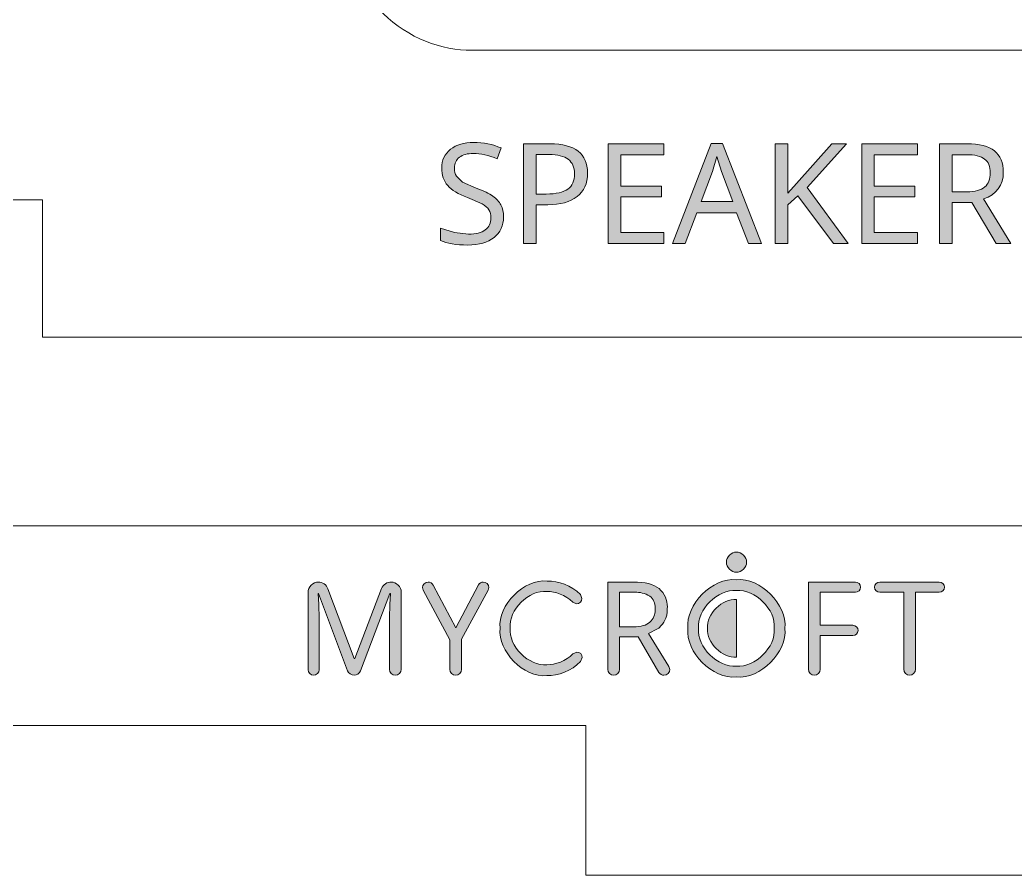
# Model space of a CAD drawing. Header units: inches. Extents: x 1.1 to 17.1, y 0.6 to 10.8.
# Drawn here: x 2.677 to 4.248, y 0.554 to 1.903 of the extents above; entities that cross this region are included whole.
import ezdxf

# ---------------------------------------------------------------- set-up
doc = ezdxf.new("R2010")
doc.units = ezdxf.units.IN
doc.header["$MEASUREMENT"] = 0
doc.layers.add('Layer 1', color=7, linetype='Continuous')
doc.layers.add('Layer 2', color=7, linetype='Continuous')

msp = doc.modelspace()

# ---------------------------------------------------------------- hatches: boundary and pattern name
at = {"layer": 'Layer 2', "true_color": 0xffffff}
h = msp.add_hatch(color=7, dxfattribs=at)
h.dxf.hatch_style = 2
edge = h.paths.add_edge_path()
edge.add_spline(control_points=[(3.4408, 1.5919), (3.4408, 1.5782), (3.4358, 1.5674), (3.4259, 1.5595), (3.416, 1.5516), (3.4022, 1.5476), (3.3846, 1.5476), (3.3659, 1.5476), (3.3515, 1.5501), (3.3413, 1.555), (3.3413, 1.555), (3.3413, 1.574), (3.3413, 1.574), (3.3413, 1.574), (3.3632, 1.5672), (3.3632, 1.5672), (3.3632, 1.5672), (3.3854, 1.5647), (3.3854, 1.5647), (3.3972, 1.5647), (3.4061, 1.567), (3.412, 1.5715), (3.418, 1.576), (3.421, 1.5823), (3.421, 1.5902), (3.421, 1.5954), (3.4199, 1.5997), (3.4178, 1.6031), (3.4156, 1.6065), (3.412, 1.6096), (3.4069, 1.6126), (3.4069, 1.6126), (3.3839, 1.6226), (3.3839, 1.6226), (3.3694, 1.6279), (3.3589, 1.6342), (3.3527, 1.6414), (3.3464, 1.6486), (3.3433, 1.6579), (3.3433, 1.6693), (3.3433, 1.6816), (3.3479, 1.6914), (3.3572, 1.6986), (3.3664, 1.7059), (3.3785, 1.7095), (3.3936, 1.7095), (3.4094, 1.7095), (3.4238, 1.7066), (3.437, 1.7007), (3.437, 1.7007), (3.4309, 1.6837), (3.4309, 1.6837), (3.4174, 1.6893), (3.4048, 1.6921), (3.3932, 1.6921), (3.3839, 1.6921), (3.3766, 1.69), (3.3713, 1.686), (3.366, 1.682), (3.3634, 1.6764), (3.3634, 1.6691), (3.3634, 1.6639), (3.3644, 1.6597), (3.3664, 1.6562), (3.3664, 1.6562), (3.3763, 1.6469), (3.3763, 1.6469), (3.3763, 1.6469), (3.3978, 1.6373), (3.3978, 1.6373), (3.4095, 1.633), (3.4183, 1.6288), (3.424, 1.6248), (3.4297, 1.6207), (3.434, 1.6161), (3.4367, 1.6108), (3.4394, 1.6055), (3.4408, 1.5992), (3.4408, 1.5919)], knot_values=[0, 0, 0, 0, 1, 1, 1, 2, 2, 2, 3, 3, 3, 4, 4, 4, 5, 5, 5, 6, 6, 6, 7, 7, 7, 8, 8, 8, 9, 9, 9, 10, 10, 10, 11, 11, 11, 12, 12, 12, 13, 13, 13, 14, 14, 14, 15, 15, 15, 16, 16, 16, 17, 17, 17, 18, 18, 18, 19, 19, 19, 20, 20, 20, 21, 21, 21, 22, 22, 22, 23, 23, 23, 24, 24, 24, 25, 25, 25, 26, 26, 26, 26], degree=3, periodic=1)
h = msp.add_hatch(color=7, dxfattribs=at)
h.dxf.hatch_style = 2
edge = h.paths.add_edge_path()
edge.add_spline(control_points=[(3.5734, 1.6609), (3.5734, 1.6448), (3.5679, 1.6325), (3.5569, 1.6239), (3.5459, 1.6153), (3.5305, 1.6111), (3.5105, 1.6111), (3.5105, 1.6111), (3.4924, 1.6111), (3.4924, 1.6111), (3.4924, 1.6111), (3.4924, 1.5498), (3.4924, 1.5498), (3.4924, 1.5498), (3.4726, 1.5498), (3.4726, 1.5498), (3.4726, 1.5498), (3.4726, 1.7072), (3.4726, 1.7072), (3.4726, 1.7072), (3.5143, 1.7072), (3.5143, 1.7072), (3.5537, 1.7072), (3.5734, 1.6918), (3.5734, 1.6609)], knot_values=[0, 0, 0, 0, 1, 1, 1, 2, 2, 2, 3, 3, 3, 4, 4, 4, 5, 5, 5, 6, 6, 6, 7, 7, 7, 8, 8, 8, 8], degree=3, periodic=1)
edge = h.paths.add_edge_path()
edge.add_spline(control_points=[(3.5082, 1.6281), (3.5239, 1.6281), (3.5352, 1.6306), (3.5423, 1.6357), (3.5493, 1.6407), (3.5528, 1.6489), (3.5528, 1.6601), (3.5528, 1.6702), (3.5496, 1.6778), (3.543, 1.6828), (3.5365, 1.6878), (3.5263, 1.6903), (3.5124, 1.6903), (3.5124, 1.6903), (3.4924, 1.6903), (3.4924, 1.6903), (3.4924, 1.6903), (3.4924, 1.6281), (3.4924, 1.6281), (3.4924, 1.6281), (3.5082, 1.6281), (3.5082, 1.6281)], knot_values=[0, 0, 0, 0, 1, 1, 1, 2, 2, 2, 3, 3, 3, 4, 4, 4, 5, 5, 5, 6, 6, 6, 7, 7, 7, 7], degree=3, periodic=1)
h = msp.add_hatch(color=7, dxfattribs=at)
h.dxf.hatch_style = 2
h.paths.add_polyline_path([(3.694, 1.5498), (3.606, 1.5498), (3.606, 1.7072), (3.694, 1.7072), (3.694, 1.6898), (3.6259, 1.6898), (3.6259, 1.6407), (3.6901, 1.6407), (3.6901, 1.6234), (3.6259, 1.6234), (3.6259, 1.5672), (3.694, 1.5672)])
h = msp.add_hatch(color=7, dxfattribs=at)
h.dxf.hatch_style = 2
h.paths.add_polyline_path([(3.8275, 1.5498), (3.8085, 1.5986), (3.7461, 1.5986), (3.7273, 1.5498), (3.7073, 1.5498), (3.7688, 1.7079), (3.7867, 1.7079), (3.8481, 1.5498)])
h.paths.add_polyline_path([(3.7774, 1.6874), (3.7706, 1.6638), (3.7527, 1.6161), (3.8026, 1.6161), (3.785, 1.6638)])
h = msp.add_hatch(color=7, dxfattribs=at)
h.dxf.hatch_style = 2
h.paths.add_polyline_path([(3.9849, 1.5498), (3.9615, 1.5498), (3.9056, 1.625), (3.8895, 1.6108), (3.8895, 1.5498), (3.8697, 1.5498), (3.8697, 1.7072), (3.8895, 1.7072), (3.8895, 1.6296), (3.9031, 1.6446), (3.9592, 1.7072), (3.9824, 1.7072), (3.92, 1.6386)])
h = msp.add_hatch(color=7, dxfattribs=at)
h.dxf.hatch_style = 2
h.paths.add_polyline_path([(4.0943, 1.5498), (4.0063, 1.5498), (4.0063, 1.7072), (4.0943, 1.7072), (4.0943, 1.6898), (4.0261, 1.6898), (4.0261, 1.6407), (4.0903, 1.6407), (4.0903, 1.6234), (4.0261, 1.6234), (4.0261, 1.5672), (4.0943, 1.5672)])
h = msp.add_hatch(color=7, dxfattribs=at)
h.dxf.hatch_style = 2
edge = h.paths.add_edge_path()
edge.add_spline(control_points=[(4.1724, 1.7072), (4.1919, 1.7072), (4.2064, 1.7035), (4.2158, 1.6961), (4.2251, 1.6887), (4.2298, 1.6775), (4.2298, 1.6625), (4.2298, 1.6416), (4.2193, 1.6276), (4.1983, 1.6203), (4.1983, 1.6203), (4.2415, 1.5498), (4.2415, 1.5498), (4.2415, 1.5498), (4.2183, 1.5498), (4.2183, 1.5498), (4.2183, 1.5498), (4.1802, 1.6148), (4.1802, 1.6148), (4.1802, 1.6148), (4.1488, 1.6148), (4.1488, 1.6148), (4.1488, 1.6148), (4.1488, 1.5498), (4.1488, 1.5498), (4.1488, 1.5498), (4.129, 1.5498), (4.129, 1.5498), (4.129, 1.5498), (4.129, 1.7072), (4.129, 1.7072), (4.129, 1.7072), (4.1724, 1.7072), (4.1724, 1.7072)], knot_values=[0, 0, 0, 0, 1, 1, 1, 2, 2, 2, 3, 3, 3, 4, 4, 4, 5, 5, 5, 6, 6, 6, 7, 7, 7, 8, 8, 8, 9, 9, 9, 10, 10, 10, 11, 11, 11, 11], degree=3, periodic=1)
edge = h.paths.add_edge_path()
edge.add_spline(control_points=[(4.1724, 1.6316), (4.1852, 1.6316), (4.1945, 1.6341), (4.2004, 1.6392), (4.2063, 1.6442), (4.2092, 1.6517), (4.2092, 1.6616), (4.2092, 1.6715), (4.2063, 1.6787), (4.2003, 1.6833), (4.1943, 1.6878), (4.1847, 1.6901), (4.1713, 1.6901), (4.1713, 1.6901), (4.1488, 1.6901), (4.1488, 1.6901), (4.1488, 1.6901), (4.1488, 1.6316), (4.1488, 1.6316), (4.1488, 1.6316), (4.1724, 1.6316), (4.1724, 1.6316)], knot_values=[0, 0, 0, 0, 1, 1, 1, 2, 2, 2, 3, 3, 3, 4, 4, 4, 5, 5, 5, 6, 6, 6, 7, 7, 7, 7], degree=3, periodic=1)
h = msp.add_hatch(color=7, dxfattribs=at)
h.dxf.hatch_style = 2
edge = h.paths.add_edge_path()
edge.add_spline(control_points=[(3.8243, 1.0472), (3.8251, 1.0395), (3.8163, 1.0307), (3.8085, 1.0315), (3.8008, 1.0307), (3.792, 1.0395), (3.7928, 1.0472), (3.792, 1.055), (3.8008, 1.0637), (3.8085, 1.0629), (3.8163, 1.0637), (3.8251, 1.055), (3.8243, 1.0472)], knot_values=[0, 0, 0, 0, 1, 1, 1, 2, 2, 2, 3, 3, 3, 4, 4, 4, 4], degree=3, periodic=1)
h = msp.add_hatch(color=7, dxfattribs=at)
h.dxf.hatch_style = 2
edge = h.paths.add_edge_path()
edge.add_spline(control_points=[(3.5092, 0.8682), (3.4726, 0.8649), (3.4316, 0.9064), (3.4353, 0.9429), (3.4315, 0.9796), (3.4732, 1.0212), (3.5099, 1.0175), (3.5272, 1.0177), (3.5476, 1.0107), (3.5621, 0.9962), (3.5621, 0.9962), (3.5646, 0.9901), (3.5646, 0.9901), (3.565, 0.9859), (3.5603, 0.9812), (3.5561, 0.9816), (3.5561, 0.9816), (3.55, 0.9841), (3.55, 0.9841), (3.5387, 0.9956), (3.5227, 1.0012), (3.5092, 1.001), (3.4808, 1.0039), (3.4485, 0.9717), (3.4514, 0.9432), (3.4485, 0.9148), (3.4808, 0.8826), (3.5092, 0.8854), (3.5228, 0.8852), (3.539, 0.891), (3.5503, 0.9027), (3.5503, 0.9027), (3.5567, 0.9055), (3.5567, 0.9055), (3.5609, 0.9059), (3.5657, 0.9012), (3.5652, 0.897), (3.5652, 0.897), (3.5625, 0.8907), (3.5625, 0.8907), (3.548, 0.8755), (3.5269, 0.868), (3.5092, 0.8682), (3.5092, 0.8682), (3.5092, 0.8682), (3.5092, 0.8682)], knot_values=[0, 0, 0, 0, 1, 1, 1, 2, 2, 2, 3, 3, 3, 4, 4, 4, 5, 5, 5, 6, 6, 6, 7, 7, 7, 8, 8, 8, 9, 9, 9, 10, 10, 10, 11, 11, 11, 12, 12, 12, 13, 13, 13, 14, 14, 14, 15, 15, 15, 15], degree=3, periodic=1)
h = msp.add_hatch(color=7, dxfattribs=at)
h.dxf.hatch_style = 2
edge = h.paths.add_edge_path()
edge.add_spline(control_points=[(3.8085, 1.0195), (3.8462, 1.0232), (3.8889, 0.9805), (3.8851, 0.9428), (3.889, 0.9051), (3.8462, 0.8623), (3.8084, 0.8661), (3.7707, 0.8623), (3.7279, 0.9051), (3.7317, 0.9428), (3.7279, 0.9805), (3.7707, 1.0233), (3.8084, 1.0195), (3.8084, 1.0195), (3.8085, 1.0195), (3.8085, 1.0195)], knot_values=[0, 0, 0, 0, 1, 1, 1, 2, 2, 2, 3, 3, 3, 4, 4, 4, 5, 5, 5, 5], degree=3, periodic=1)
edge = h.paths.add_edge_path()
edge.add_spline(control_points=[(3.8085, 1.0024), (3.7791, 1.0054), (3.7459, 0.9722), (3.7488, 0.9428), (3.7459, 0.9135), (3.7791, 0.8802), (3.8085, 0.8832), (3.8378, 0.8802), (3.8711, 0.9135), (3.8681, 0.9428), (3.8711, 0.9722), (3.8378, 1.0054), (3.8085, 1.0024)], knot_values=[0, 0, 0, 0, 1, 1, 1, 2, 2, 2, 3, 3, 3, 4, 4, 4, 4], degree=3, periodic=1)
h = msp.add_hatch(color=7, dxfattribs=at)
h.dxf.hatch_style = 2
edge = h.paths.add_edge_path()
edge.add_spline(control_points=[(3.2049, 0.869), (3.201, 0.8688), (3.1961, 0.8717), (3.1946, 0.876), (3.1946, 0.876), (3.1489, 0.9978), (3.1489, 0.9978), (3.1489, 0.9978), (3.1481, 0.9978), (3.1481, 0.9978), (3.1481, 0.9978), (3.1491, 0.9806), (3.1491, 0.9806), (3.1491, 0.9806), (3.1496, 0.9581), (3.1496, 0.9581), (3.1496, 0.9581), (3.1496, 0.8776), (3.1496, 0.8776), (3.1496, 0.8776), (3.1496, 0.8776), (3.1496, 0.8776), (3.15, 0.8734), (3.1452, 0.8686), (3.141, 0.869), (3.141, 0.869), (3.141, 0.869), (3.141, 0.869), (3.1368, 0.8685), (3.1321, 0.8733), (3.1325, 0.8775), (3.1325, 0.8775), (3.1325, 0.8776), (3.1325, 0.8776), (3.1325, 0.8776), (3.1325, 0.9998), (3.1325, 0.9998), (3.1317, 1.0077), (3.1406, 1.0166), (3.1485, 1.0158), (3.1485, 1.0158), (3.1485, 1.0158), (3.1485, 1.0158), (3.1544, 1.0161), (3.1617, 1.0115), (3.1636, 1.0051), (3.1636, 1.0051), (3.2051, 0.8955), (3.2051, 0.8955), (3.2051, 0.8955), (3.2062, 0.8955), (3.2062, 0.8955), (3.2062, 0.8955), (3.2483, 1.0056), (3.2483, 1.0056), (3.2504, 1.0119), (3.2575, 1.0162), (3.2633, 1.0159), (3.2633, 1.0159), (3.2634, 1.0159), (3.2634, 1.0159), (3.2712, 1.0167), (3.2801, 1.0078), (3.2793, 0.9999), (3.2793, 0.9999), (3.2793, 0.8781), (3.2793, 0.8781), (3.2793, 0.8781), (3.2793, 0.8781), (3.2793, 0.8781), (3.2798, 0.8736), (3.2747, 0.8685), (3.2702, 0.869), (3.2702, 0.869), (3.2701, 0.869), (3.2701, 0.869), (3.2656, 0.8685), (3.2605, 0.8736), (3.261, 0.8781), (3.261, 0.8781), (3.261, 0.9593), (3.261, 0.9593), (3.261, 0.9593), (3.2614, 0.9806), (3.2614, 0.9806), (3.2614, 0.9806), (3.2624, 0.9977), (3.2624, 0.9977), (3.2624, 0.9977), (3.2615, 0.9977), (3.2615, 0.9977), (3.2615, 0.9977), (3.2152, 0.876), (3.2152, 0.876), (3.2138, 0.8717), (3.2089, 0.8687), (3.205, 0.8689), (3.205, 0.8689), (3.2049, 0.8689), (3.2049, 0.8689), (3.2049, 0.8689), (3.2049, 0.869), (3.2049, 0.869)], knot_values=[0, 0, 0, 0, 1, 1, 1, 2, 2, 2, 3, 3, 3, 4, 4, 4, 5, 5, 5, 6, 6, 6, 7, 7, 7, 8, 8, 8, 9, 9, 9, 10, 10, 10, 11, 11, 11, 12, 12, 12, 13, 13, 13, 14, 14, 14, 15, 15, 15, 16, 16, 16, 17, 17, 17, 18, 18, 18, 19, 19, 19, 20, 20, 20, 21, 21, 21, 22, 22, 22, 23, 23, 23, 24, 24, 24, 25, 25, 25, 26, 26, 26, 27, 27, 27, 28, 28, 28, 29, 29, 29, 30, 30, 30, 31, 31, 31, 32, 32, 32, 33, 33, 33, 34, 34, 34, 34], degree=3, periodic=1)
h = msp.add_hatch(color=7, dxfattribs=at)
h.dxf.hatch_style = 2
edge = h.paths.add_edge_path()
edge.add_spline(control_points=[(3.3653, 0.9437), (3.3653, 0.9437), (3.4011, 1.0113), (3.4011, 1.0113), (3.4026, 1.0142), (3.406, 1.016), (3.4087, 1.0159), (3.4087, 1.0159), (3.4087, 1.0159), (3.4087, 1.0159), (3.413, 1.0164), (3.4179, 1.0115), (3.4174, 1.0072), (3.4174, 1.0072), (3.4163, 1.003), (3.4163, 1.003), (3.4163, 1.003), (3.3746, 0.926), (3.3746, 0.926), (3.3746, 0.926), (3.3746, 0.878), (3.3746, 0.878), (3.3751, 0.8735), (3.3699, 0.8683), (3.3653, 0.8688), (3.3608, 0.8683), (3.3556, 0.8735), (3.356, 0.878), (3.356, 0.878), (3.356, 0.9249), (3.356, 0.9249), (3.356, 0.9249), (3.3141, 1.0029), (3.3141, 1.0029), (3.3141, 1.0029), (3.313, 1.0071), (3.313, 1.0071), (3.3126, 1.0114), (3.3175, 1.0164), (3.3219, 1.0159), (3.3219, 1.0159), (3.3219, 1.0159), (3.3219, 1.0159), (3.3219, 1.0159), (3.3219, 1.0159), (3.3219, 1.0159), (3.3247, 1.016), (3.3283, 1.0142), (3.3297, 1.0112), (3.3297, 1.0112), (3.3653, 0.9437), (3.3653, 0.9437)], knot_values=[0, 0, 0, 0, 1, 1, 1, 2, 2, 2, 3, 3, 3, 4, 4, 4, 5, 5, 5, 6, 6, 6, 7, 7, 7, 8, 8, 8, 9, 9, 9, 10, 10, 10, 11, 11, 11, 12, 12, 12, 13, 13, 13, 14, 14, 14, 15, 15, 15, 16, 16, 16, 17, 17, 17, 17], degree=3, periodic=1)
h = msp.add_hatch(color=7, dxfattribs=at)
h.dxf.hatch_style = 2
edge = h.paths.add_edge_path()
edge.add_spline(control_points=[(3.6459, 1.0159), (3.6642, 1.0159), (3.6776, 1.0125), (3.6863, 1.0055), (3.6951, 0.9982), (3.6997, 0.9866), (3.6995, 0.9769), (3.6995, 0.9769), (3.6994, 0.9741), (3.6994, 0.9741), (3.6994, 0.9741), (3.6994, 0.9728), (3.6994, 0.9728), (3.6994, 0.9669), (3.6981, 0.9605), (3.6951, 0.9546), (3.6925, 0.9497), (3.6886, 0.9453), (3.6841, 0.9421), (3.6841, 0.9421), (3.6699, 0.9346), (3.6699, 0.9346), (3.6699, 0.9346), (3.7019, 0.8827), (3.7019, 0.8827), (3.7019, 0.8827), (3.7032, 0.878), (3.7032, 0.878), (3.7037, 0.8735), (3.6986, 0.8683), (3.694, 0.8688), (3.6912, 0.8687), (3.6878, 0.8704), (3.6862, 0.8733), (3.6862, 0.8733), (3.6532, 0.9295), (3.6532, 0.9295), (3.6532, 0.9295), (3.6238, 0.9295), (3.6238, 0.9295), (3.6238, 0.9295), (3.6238, 0.878), (3.6238, 0.878), (3.6238, 0.878), (3.6238, 0.878), (3.6238, 0.878), (3.6243, 0.8735), (3.6192, 0.8683), (3.6146, 0.8688), (3.6101, 0.8683), (3.6049, 0.8735), (3.6054, 0.878), (3.6054, 0.878), (3.6054, 1.0159), (3.6054, 1.0159), (3.6054, 1.0159), (3.6459, 1.0159), (3.6459, 1.0159)], knot_values=[0, 0, 0, 0, 1, 1, 1, 2, 2, 2, 3, 3, 3, 4, 4, 4, 5, 5, 5, 6, 6, 6, 7, 7, 7, 8, 8, 8, 9, 9, 9, 10, 10, 10, 11, 11, 11, 12, 12, 12, 13, 13, 13, 14, 14, 14, 15, 15, 15, 16, 16, 16, 17, 17, 17, 18, 18, 18, 19, 19, 19, 19], degree=3, periodic=1)
edge = h.paths.add_edge_path()
edge.add_spline(control_points=[(3.6448, 0.9999), (3.6448, 0.9999), (3.6238, 0.9999), (3.6238, 0.9999), (3.6238, 0.9999), (3.6238, 0.9453), (3.6238, 0.9453), (3.6238, 0.9453), (3.6459, 0.9453), (3.6459, 0.9453), (3.6578, 0.9453), (3.6665, 0.9477), (3.672, 0.9524), (3.6776, 0.9575), (3.6804, 0.9651), (3.6803, 0.9714), (3.6803, 0.9714), (3.6802, 0.9733), (3.6802, 0.9733), (3.6802, 0.9733), (3.6804, 0.9756), (3.6804, 0.9756), (3.6805, 0.9818), (3.6774, 0.9892), (3.6716, 0.9938), (3.6641, 0.9981), (3.6557, 1), (3.6482, 1), (3.6482, 1), (3.6448, 0.9999), (3.6448, 0.9999), (3.6448, 0.9999), (3.6448, 0.9999), (3.6448, 0.9999)], knot_values=[0, 0, 0, 0, 1, 1, 1, 2, 2, 2, 3, 3, 3, 4, 4, 4, 5, 5, 5, 6, 6, 6, 7, 7, 7, 8, 8, 8, 9, 9, 9, 10, 10, 10, 11, 11, 11, 11], degree=3, periodic=1)
h = msp.add_hatch(color=7, dxfattribs=at)
h.dxf.hatch_style = 2
edge = h.paths.add_edge_path()
edge.add_spline(control_points=[(3.9316, 0.869), (3.927, 0.8685), (3.9218, 0.8737), (3.9223, 0.8783), (3.9223, 0.8783), (3.9223, 1.0159), (3.9223, 1.0159), (3.9223, 1.0159), (3.9963, 1.0159), (3.9963, 1.0159), (4.0003, 1.0163), (4.0048, 1.0118), (4.0044, 1.0078), (4.0044, 1.0078), (4.0044, 1.0078), (4.0044, 1.0078), (4.0048, 1.0038), (4.0003, 0.9993), (3.9963, 0.9997), (3.9963, 0.9997), (3.9963, 0.9997), (3.9963, 0.9997), (3.9963, 0.9997), (3.9408, 0.9997), (3.9408, 0.9997), (3.9408, 0.9997), (3.9408, 0.9476), (3.9408, 0.9476), (3.9408, 0.9476), (3.9924, 0.9476), (3.9924, 0.9476), (3.9964, 0.9479), (4.0008, 0.9434), (4.0004, 0.9395), (4.0004, 0.9395), (4.0004, 0.9395), (4.0004, 0.9395), (4.0004, 0.9395), (4.0004, 0.9394), (4.0004, 0.9394), (4.0008, 0.9355), (3.9963, 0.9309), (3.9923, 0.9313), (3.9923, 0.9313), (3.9923, 0.9313), (3.9923, 0.9313), (3.9923, 0.9313), (3.9407, 0.9313), (3.9407, 0.9313), (3.9407, 0.9313), (3.9407, 0.878), (3.9407, 0.878), (3.941, 0.8736), (3.936, 0.8686), (3.9316, 0.869)], knot_values=[0, 0, 0, 0, 1, 1, 1, 2, 2, 2, 3, 3, 3, 4, 4, 4, 5, 5, 5, 6, 6, 6, 7, 7, 7, 8, 8, 8, 9, 9, 9, 10, 10, 10, 11, 11, 11, 12, 12, 12, 13, 13, 13, 14, 14, 14, 15, 15, 15, 16, 16, 16, 17, 17, 17, 18, 18, 18, 18], degree=3, periodic=1)
h = msp.add_hatch(color=7, dxfattribs=at)
h.dxf.hatch_style = 2
edge = h.paths.add_edge_path()
edge.add_spline(control_points=[(4.0817, 0.869), (4.0772, 0.8685), (4.072, 0.8737), (4.0725, 0.8783), (4.0725, 0.8783), (4.0725, 0.9997), (4.0725, 0.9997), (4.0725, 0.9997), (4.0347, 0.9997), (4.0347, 0.9997), (4.0307, 0.9993), (4.0262, 1.0038), (4.0266, 1.0078), (4.0262, 1.0118), (4.0307, 1.0163), (4.0347, 1.0159), (4.0347, 1.0159), (4.0347, 1.0159), (4.0347, 1.0159), (4.0347, 1.0159), (4.1286, 1.0159), (4.1286, 1.0159), (4.1326, 1.0163), (4.1371, 1.0118), (4.1367, 1.0078), (4.1367, 1.0078), (4.1367, 1.0078), (4.1367, 1.0078), (4.1371, 1.0038), (4.1326, 0.9993), (4.1286, 0.9997), (4.1286, 0.9997), (4.1286, 0.9997), (4.1286, 0.9997), (4.1286, 0.9997), (4.091, 0.9997), (4.091, 0.9997), (4.091, 0.9997), (4.091, 0.8783), (4.091, 0.8783), (4.0915, 0.8737), (4.0863, 0.8685), (4.0817, 0.869)], knot_values=[0, 0, 0, 0, 1, 1, 1, 2, 2, 2, 3, 3, 3, 4, 4, 4, 5, 5, 5, 6, 6, 6, 7, 7, 7, 8, 8, 8, 9, 9, 9, 10, 10, 10, 11, 11, 11, 12, 12, 12, 13, 13, 13, 14, 14, 14, 14], degree=3, periodic=1)
h = msp.add_hatch(color=7, dxfattribs=at)
h.dxf.hatch_style = 2
edge = h.paths.add_edge_path()
edge.add_spline(control_points=[(3.763, 0.9428), (3.763, 0.9428), (3.763, 0.9428), (3.763, 0.9428), (3.7607, 0.9652), (3.7861, 0.9906), (3.8085, 0.9884), (3.8085, 0.9884), (3.8085, 0.8973), (3.8085, 0.8973), (3.7861, 0.8951), (3.7608, 0.9204), (3.763, 0.9428)], knot_values=[0, 0, 0, 0, 1, 1, 1, 2, 2, 2, 3, 3, 3, 4, 4, 4, 4], degree=3, periodic=1)

# ---------------------------------------------------------------- linework, layer by layer
at = {"layer": 'Layer 1', "color": 5, "lineweight": 9, "true_color": 0x0000ff}
for points, knots in [([(4.3701, 5.8386), (4.375, 5.887), (4.3201, 5.9419), (4.2717, 5.937), (4.2717, 5.937), (3.2953, 5.937), (3.2953, 5.937), (3.2468, 5.9419), (3.1919, 5.887), (3.1969, 5.8386), (3.1969, 5.8386), (3.1969, 5.5039), (3.1969, 5.5039), (3.1969, 5.5039), (2.189, 5.5039), (2.189, 5.5039), (2.189, 5.5039), (2.189, 5.7211), (2.189, 5.7211), (2.189, 5.7211), (1.3268, 5.7211), (1.3268, 5.7211), (1.3268, 5.7211), (1.3268, 5.0518), (1.3268, 5.0518), (1.3268, 5.0518), (1.1063, 5.0518), (1.1063, 5.0518), (1.1063, 5.0518), (1.1063, 4.4219), (1.1063, 4.4219), (1.1063, 4.4219), (1.3268, 4.4219), (1.3268, 4.4219), (1.3268, 4.4219), (1.3268, 2.1384), (1.3268, 2.1384), (1.3268, 2.1384), (1.1063, 2.1384), (1.1063, 2.1384), (1.1063, 2.1384), (1.1063, 1.351), (1.1063, 1.351), (1.1063, 1.351), (1.3268, 1.351), (1.3268, 1.351), (1.3268, 1.351), (1.3268, 0.5535), (1.3268, 0.5535), (1.3268, 0.5535), (2.3898, 0.5535), (2.3898, 0.5535), (2.3898, 0.5535), (2.3898, 0.7898), (2.3898, 0.7898), (2.3898, 0.7898), (3.5709, 0.7898), (3.5709, 0.7898), (3.5709, 0.7898), (3.5709, 0.5535), (3.5709, 0.5535), (3.5709, 0.5535), (6.2402, 0.5535), (6.2402, 0.5535), (6.2402, 0.5535), (6.2402, 1.3943), (6.2402, 1.3943), (6.2402, 1.3943), (6.4606, 1.3943), (6.4606, 1.3943), (6.4606, 1.3943), (6.4606, 2.0951), (6.4606, 2.0951), (6.4606, 2.0951), (6.2402, 2.0951), (6.2402, 2.0951), (6.2402, 2.0951), (6.2402, 4.4652), (6.2402, 4.4652), (6.2402, 4.4652), (6.4606, 4.4652), (6.4606, 4.4652), (6.4606, 4.4652), (6.4606, 5.0085), (6.4606, 5.0085), (6.4606, 5.0085), (6.2402, 5.0085), (6.2402, 5.0085), (6.2402, 5.0085), (6.2402, 5.7211), (6.2402, 5.7211), (6.2402, 5.7211), (5.5354, 5.7211), (5.5354, 5.7211), (5.5354, 5.7211), (5.5354, 5.5039), (5.5354, 5.5039), (5.5354, 5.5039), (4.3701, 5.5039), (4.3701, 5.5039), (4.3701, 5.5039), (4.3701, 5.8386), (4.3701, 5.8386)], [0, 0, 0, 0, 1, 1, 1, 2, 2, 2, 3, 3, 3, 4, 4, 4, 5, 5, 5, 6, 6, 6, 7, 7, 7, 8, 8, 8, 9, 9, 9, 10, 10, 10, 11, 11, 11, 12, 12, 12, 13, 13, 13, 14, 14, 14, 15, 15, 15, 16, 16, 16, 17, 17, 17, 18, 18, 18, 19, 19, 19, 20, 20, 20, 21, 21, 21, 22, 22, 22, 23, 23, 23, 24, 24, 24, 25, 25, 25, 26, 26, 26, 27, 27, 27, 28, 28, 28, 29, 29, 29, 30, 30, 30, 31, 31, 31, 32, 32, 32, 33, 33, 33, 34, 34, 34, 34]), ([(5.5157, 2.7583), (5.5932, 2.7661), (5.6811, 2.6783), (5.6732, 2.6008), (5.6732, 2.6008), (5.6732, 1.2622), (5.6732, 1.2622), (5.6811, 1.1847), (5.5932, 1.0969), (5.5157, 1.1047), (5.5157, 1.1047), (2.0512, 1.1047), (2.0512, 1.1047), (1.9737, 1.0969), (1.8858, 1.1847), (1.8937, 1.2622), (1.8937, 1.2622), (1.8937, 2.6008), (1.8937, 2.6008), (1.8858, 2.6783), (1.9737, 2.7661), (2.0512, 2.7583), (2.0512, 2.7583), (5.5157, 2.7583), (5.5157, 2.7583)], [0, 0, 0, 0, 1, 1, 1, 2, 2, 2, 3, 3, 3, 4, 4, 4, 5, 5, 5, 6, 6, 6, 7, 7, 7, 8, 8, 8, 8]), ([(5.6162, 2.3668), (5.6201, 2.4055), (5.5762, 2.4495), (5.5374, 2.4455), (5.5374, 2.4455), (5.1845, 2.4455), (5.1845, 2.4455), (5.111, 2.4475), (5.0226, 2.4141), (4.9618, 2.3533), (4.9009, 2.2924), (4.8676, 2.204), (4.8695, 2.1306), (4.8695, 2.1306), (4.8695, 2.0518), (4.8695, 2.0518), (4.8707, 2.0059), (4.8499, 1.9507), (4.8119, 1.9126), (4.7738, 1.8746), (4.7186, 1.8538), (4.6727, 1.855), (4.6727, 1.855), (3.3904, 1.855), (3.3904, 1.855), (3.3445, 1.8538), (3.2892, 1.8746), (3.2512, 1.9126), (3.2131, 1.9507), (3.1923, 2.0059), (3.1935, 2.0518), (3.1935, 2.0518), (3.1935, 2.1108), (3.1935, 2.1108), (3.1955, 2.1843), (3.1621, 2.2727), (3.1013, 2.3335), (3.0404, 2.3944), (2.952, 2.4277), (2.8786, 2.4258), (2.8786, 2.4258), (2.2486, 2.4258), (2.2486, 2.4258), (2.1752, 2.4277), (2.0868, 2.3944), (2.0259, 2.3335), (1.9651, 2.2727), (1.9317, 2.1843), (1.9337, 2.1108), (1.9337, 2.1108), (1.9337, 1.4021), (1.9337, 1.4021), (1.9337, 1.4021), (2.3668, 1.4021), (2.3668, 1.4021), (2.3668, 1.4021), (2.3668, 1.6187), (2.3668, 1.6187), (2.3668, 1.6187), (2.4849, 1.6187), (2.4849, 1.6187), (2.4849, 1.6187), (2.4849, 1.721), (2.4849, 1.721), (2.4849, 1.721), (2.4445, 1.721), (2.4445, 1.721), (2.4445, 1.721), (2.4445, 1.7899), (2.4445, 1.7899), (2.4445, 1.7899), (2.4849, 1.7899), (2.4849, 1.7899), (2.4849, 1.7899), (2.4849, 1.8962), (2.4849, 1.8962), (2.4843, 1.902), (2.4909, 1.9086), (2.4967, 1.908), (2.4967, 1.908), (2.5833, 1.908), (2.5833, 1.908), (2.5891, 1.9086), (2.5957, 1.902), (2.5951, 1.8962), (2.5951, 1.8962), (2.5951, 1.7899), (2.5951, 1.7899), (2.5951, 1.7899), (2.6354, 1.7899), (2.6354, 1.7899), (2.6354, 1.7899), (2.6354, 1.721), (2.6354, 1.721), (2.6354, 1.721), (2.5951, 1.721), (2.5951, 1.721), (2.5951, 1.721), (2.5951, 1.6187), (2.5951, 1.6187), (2.5951, 1.6187), (2.7132, 1.6187), (2.7132, 1.6187), (2.7132, 1.6187), (2.7132, 1.4021), (2.7132, 1.4021), (2.7132, 1.4021), (4.8695, 1.4021), (4.8695, 1.4021), (4.8695, 1.4021), (4.8695, 1.6187), (4.8695, 1.6187), (4.8695, 1.6187), (5.0099, 1.6187), (5.0099, 1.6187), (5.0099, 1.6187), (5.0099, 1.721), (5.0099, 1.721), (5.0099, 1.721), (4.9695, 1.721), (4.9695, 1.721), (4.9695, 1.721), (4.9695, 1.7899), (4.9695, 1.7899), (4.9695, 1.7899), (5.0099, 1.7899), (5.0099, 1.7899), (5.0099, 1.7899), (5.0099, 1.8962), (5.0099, 1.8962), (5.0093, 1.902), (5.0159, 1.9086), (5.0217, 1.908), (5.0217, 1.908), (5.1083, 1.908), (5.1083, 1.908), (5.1141, 1.9086), (5.1207, 1.902), (5.1201, 1.8962), (5.1201, 1.8962), (5.1201, 1.7899), (5.1201, 1.7899), (5.1201, 1.7899), (5.1604, 1.7899), (5.1604, 1.7899), (5.1604, 1.7899), (5.1604, 1.721), (5.1604, 1.721), (5.1604, 1.721), (5.1201, 1.721), (5.1201, 1.721), (5.1201, 1.721), (5.1201, 1.6187), (5.1201, 1.6187), (5.1201, 1.6187), (5.2382, 1.6187), (5.2382, 1.6187), (5.2382, 1.6187), (5.2382, 1.4021), (5.2382, 1.4021), (5.2382, 1.4021), (5.4744, 1.4021), (5.4744, 1.4021), (5.4744, 1.4021), (5.4744, 1.6187), (5.4744, 1.6187), (5.4744, 1.6187), (5.6162, 1.6187), (5.6162, 1.6187), (5.6162, 1.6187), (5.6162, 2.3668), (5.6162, 2.3668)], [0, 0, 0, 0, 1, 1, 1, 2, 2, 2, 3, 3, 3, 4, 4, 4, 5, 5, 5, 6, 6, 6, 7, 7, 7, 8, 8, 8, 9, 9, 9, 10, 10, 10, 11, 11, 11, 12, 12, 12, 13, 13, 13, 14, 14, 14, 15, 15, 15, 16, 16, 16, 17, 17, 17, 18, 18, 18, 19, 19, 19, 20, 20, 20, 21, 21, 21, 22, 22, 22, 23, 23, 23, 24, 24, 24, 25, 25, 25, 26, 26, 26, 27, 27, 27, 28, 28, 28, 29, 29, 29, 30, 30, 30, 31, 31, 31, 32, 32, 32, 33, 33, 33, 34, 34, 34, 35, 35, 35, 36, 36, 36, 37, 37, 37, 38, 38, 38, 39, 39, 39, 40, 40, 40, 41, 41, 41, 42, 42, 42, 43, 43, 43, 44, 44, 44, 45, 45, 45, 46, 46, 46, 47, 47, 47, 48, 48, 48, 49, 49, 49, 50, 50, 50, 51, 51, 51, 52, 52, 52, 53, 53, 53, 54, 54, 54, 55, 55, 55, 56, 56, 56, 57, 57, 57, 57])]:
    msp.add_open_spline(points, degree=3, knots=knots, dxfattribs=at)
at = {"layer": 'Layer 2', "lineweight": 0}
for points in [[(3.694, 1.5498), (3.606, 1.5498), (3.606, 1.7072), (3.694, 1.7072), (3.694, 1.6898), (3.6259, 1.6898), (3.6259, 1.6407), (3.6901, 1.6407), (3.6901, 1.6234), (3.6259, 1.6234), (3.6259, 1.5672), (3.694, 1.5672), (3.694, 1.5498)], [(3.8275, 1.5498), (3.8085, 1.5986), (3.7461, 1.5986), (3.7273, 1.5498), (3.7073, 1.5498), (3.7688, 1.7079), (3.7867, 1.7079), (3.8481, 1.5498), (3.8275, 1.5498)], [(3.9849, 1.5498), (3.9615, 1.5498), (3.9056, 1.625), (3.8895, 1.6108), (3.8895, 1.5498), (3.8697, 1.5498), (3.8697, 1.7072), (3.8895, 1.7072), (3.8895, 1.6296), (3.9031, 1.6446), (3.9592, 1.7072), (3.9824, 1.7072), (3.92, 1.6386), (3.9849, 1.5498)], [(4.0943, 1.5498), (4.0063, 1.5498), (4.0063, 1.7072), (4.0943, 1.7072), (4.0943, 1.6898), (4.0261, 1.6898), (4.0261, 1.6407), (4.0903, 1.6407), (4.0903, 1.6234), (4.0261, 1.6234), (4.0261, 1.5672), (4.0943, 1.5672), (4.0943, 1.5498)], [(3.7774, 1.6874), (3.7706, 1.6638), (3.7527, 1.6161), (3.8026, 1.6161), (3.785, 1.6638), (3.7774, 1.6874)]]:
    msp.add_lwpolyline(points, dxfattribs=at)
for points, knots in [([(3.4408, 1.5919), (3.4408, 1.5782), (3.4358, 1.5674), (3.4259, 1.5595), (3.416, 1.5516), (3.4022, 1.5476), (3.3846, 1.5476), (3.3659, 1.5476), (3.3515, 1.5501), (3.3413, 1.555), (3.3413, 1.555), (3.3413, 1.574), (3.3413, 1.574), (3.3413, 1.574), (3.3632, 1.5672), (3.3632, 1.5672), (3.3632, 1.5672), (3.3854, 1.5647), (3.3854, 1.5647), (3.3972, 1.5647), (3.4061, 1.567), (3.412, 1.5715), (3.418, 1.576), (3.421, 1.5823), (3.421, 1.5902), (3.421, 1.5954), (3.4199, 1.5997), (3.4178, 1.6031), (3.4156, 1.6065), (3.412, 1.6096), (3.4069, 1.6126), (3.4069, 1.6126), (3.3839, 1.6226), (3.3839, 1.6226), (3.3694, 1.6279), (3.3589, 1.6342), (3.3527, 1.6414), (3.3464, 1.6486), (3.3433, 1.6579), (3.3433, 1.6693), (3.3433, 1.6816), (3.3479, 1.6914), (3.3572, 1.6986), (3.3664, 1.7059), (3.3785, 1.7095), (3.3936, 1.7095), (3.4094, 1.7095), (3.4238, 1.7066), (3.437, 1.7007), (3.437, 1.7007), (3.4309, 1.6837), (3.4309, 1.6837), (3.4174, 1.6893), (3.4048, 1.6921), (3.3932, 1.6921), (3.3839, 1.6921), (3.3766, 1.69), (3.3713, 1.686), (3.366, 1.682), (3.3634, 1.6764), (3.3634, 1.6691), (3.3634, 1.6639), (3.3644, 1.6597), (3.3664, 1.6562), (3.3664, 1.6562), (3.3763, 1.6469), (3.3763, 1.6469), (3.3763, 1.6469), (3.3978, 1.6373), (3.3978, 1.6373), (3.4095, 1.633), (3.4183, 1.6288), (3.424, 1.6248), (3.4297, 1.6207), (3.434, 1.6161), (3.4367, 1.6108), (3.4394, 1.6055), (3.4408, 1.5992), (3.4408, 1.5919)], [0, 0, 0, 0, 1, 1, 1, 2, 2, 2, 3, 3, 3, 4, 4, 4, 5, 5, 5, 6, 6, 6, 7, 7, 7, 8, 8, 8, 9, 9, 9, 10, 10, 10, 11, 11, 11, 12, 12, 12, 13, 13, 13, 14, 14, 14, 15, 15, 15, 16, 16, 16, 17, 17, 17, 18, 18, 18, 19, 19, 19, 20, 20, 20, 21, 21, 21, 22, 22, 22, 23, 23, 23, 24, 24, 24, 25, 25, 25, 26, 26, 26, 26]), ([(3.5734, 1.6609), (3.5734, 1.6448), (3.5679, 1.6325), (3.5569, 1.6239), (3.5459, 1.6153), (3.5305, 1.6111), (3.5105, 1.6111), (3.5105, 1.6111), (3.4924, 1.6111), (3.4924, 1.6111), (3.4924, 1.6111), (3.4924, 1.5498), (3.4924, 1.5498), (3.4924, 1.5498), (3.4726, 1.5498), (3.4726, 1.5498), (3.4726, 1.5498), (3.4726, 1.7072), (3.4726, 1.7072), (3.4726, 1.7072), (3.5143, 1.7072), (3.5143, 1.7072), (3.5537, 1.7072), (3.5734, 1.6918), (3.5734, 1.6609)], [0, 0, 0, 0, 1, 1, 1, 2, 2, 2, 3, 3, 3, 4, 4, 4, 5, 5, 5, 6, 6, 6, 7, 7, 7, 8, 8, 8, 8]), ([(4.1724, 1.7072), (4.1919, 1.7072), (4.2064, 1.7035), (4.2158, 1.6961), (4.2251, 1.6887), (4.2298, 1.6775), (4.2298, 1.6625), (4.2298, 1.6416), (4.2193, 1.6276), (4.1983, 1.6203), (4.1983, 1.6203), (4.2415, 1.5498), (4.2415, 1.5498), (4.2415, 1.5498), (4.2183, 1.5498), (4.2183, 1.5498), (4.2183, 1.5498), (4.1802, 1.6148), (4.1802, 1.6148), (4.1802, 1.6148), (4.1488, 1.6148), (4.1488, 1.6148), (4.1488, 1.6148), (4.1488, 1.5498), (4.1488, 1.5498), (4.1488, 1.5498), (4.129, 1.5498), (4.129, 1.5498), (4.129, 1.5498), (4.129, 1.7072), (4.129, 1.7072), (4.129, 1.7072), (4.1724, 1.7072), (4.1724, 1.7072)], [0, 0, 0, 0, 1, 1, 1, 2, 2, 2, 3, 3, 3, 4, 4, 4, 5, 5, 5, 6, 6, 6, 7, 7, 7, 8, 8, 8, 9, 9, 9, 10, 10, 10, 11, 11, 11, 11]), ([(3.5082, 1.6281), (3.5239, 1.6281), (3.5352, 1.6306), (3.5423, 1.6357), (3.5493, 1.6407), (3.5528, 1.6489), (3.5528, 1.6601), (3.5528, 1.6702), (3.5496, 1.6778), (3.543, 1.6828), (3.5365, 1.6878), (3.5263, 1.6903), (3.5124, 1.6903), (3.5124, 1.6903), (3.4924, 1.6903), (3.4924, 1.6903), (3.4924, 1.6903), (3.4924, 1.6281), (3.4924, 1.6281), (3.4924, 1.6281), (3.5082, 1.6281), (3.5082, 1.6281)], [0, 0, 0, 0, 1, 1, 1, 2, 2, 2, 3, 3, 3, 4, 4, 4, 5, 5, 5, 6, 6, 6, 7, 7, 7, 7]), ([(4.1724, 1.6316), (4.1852, 1.6316), (4.1945, 1.6341), (4.2004, 1.6392), (4.2063, 1.6442), (4.2092, 1.6517), (4.2092, 1.6616), (4.2092, 1.6715), (4.2063, 1.6787), (4.2003, 1.6833), (4.1943, 1.6878), (4.1847, 1.6901), (4.1713, 1.6901), (4.1713, 1.6901), (4.1488, 1.6901), (4.1488, 1.6901), (4.1488, 1.6901), (4.1488, 1.6316), (4.1488, 1.6316), (4.1488, 1.6316), (4.1724, 1.6316), (4.1724, 1.6316)], [0, 0, 0, 0, 1, 1, 1, 2, 2, 2, 3, 3, 3, 4, 4, 4, 5, 5, 5, 6, 6, 6, 7, 7, 7, 7]), ([(3.8243, 1.0472), (3.8251, 1.0395), (3.8163, 1.0307), (3.8085, 1.0315), (3.8008, 1.0307), (3.792, 1.0395), (3.7928, 1.0472), (3.792, 1.055), (3.8008, 1.0637), (3.8085, 1.0629), (3.8163, 1.0637), (3.8251, 1.055), (3.8243, 1.0472)], [0, 0, 0, 0, 1, 1, 1, 2, 2, 2, 3, 3, 3, 4, 4, 4, 4]), ([(3.5092, 0.8682), (3.4726, 0.8649), (3.4316, 0.9064), (3.4353, 0.9429), (3.4315, 0.9796), (3.4732, 1.0212), (3.5099, 1.0175), (3.5272, 1.0177), (3.5476, 1.0107), (3.5621, 0.9962), (3.5621, 0.9962), (3.5646, 0.9901), (3.5646, 0.9901), (3.565, 0.9859), (3.5603, 0.9812), (3.5561, 0.9816), (3.5561, 0.9816), (3.55, 0.9841), (3.55, 0.9841), (3.5387, 0.9956), (3.5227, 1.0012), (3.5092, 1.001), (3.4808, 1.0039), (3.4485, 0.9717), (3.4514, 0.9432), (3.4485, 0.9148), (3.4808, 0.8826), (3.5092, 0.8854), (3.5228, 0.8852), (3.539, 0.891), (3.5503, 0.9027), (3.5503, 0.9027), (3.5567, 0.9055), (3.5567, 0.9055), (3.5609, 0.9059), (3.5657, 0.9012), (3.5652, 0.897), (3.5652, 0.897), (3.5625, 0.8907), (3.5625, 0.8907), (3.548, 0.8755), (3.5269, 0.868), (3.5092, 0.8682), (3.5092, 0.8682), (3.5092, 0.8682), (3.5092, 0.8682)], [0, 0, 0, 0, 1, 1, 1, 2, 2, 2, 3, 3, 3, 4, 4, 4, 5, 5, 5, 6, 6, 6, 7, 7, 7, 8, 8, 8, 9, 9, 9, 10, 10, 10, 11, 11, 11, 12, 12, 12, 13, 13, 13, 14, 14, 14, 15, 15, 15, 15]), ([(3.8085, 1.0195), (3.8462, 1.0232), (3.8889, 0.9805), (3.8851, 0.9428), (3.889, 0.9051), (3.8462, 0.8623), (3.8084, 0.8661), (3.7707, 0.8623), (3.7279, 0.9051), (3.7317, 0.9428), (3.7279, 0.9805), (3.7707, 1.0233), (3.8084, 1.0195), (3.8084, 1.0195), (3.8085, 1.0195), (3.8085, 1.0195)], [0, 0, 0, 0, 1, 1, 1, 2, 2, 2, 3, 3, 3, 4, 4, 4, 5, 5, 5, 5]), ([(3.2049, 0.869), (3.201, 0.8688), (3.1961, 0.8717), (3.1946, 0.876), (3.1946, 0.876), (3.1489, 0.9978), (3.1489, 0.9978), (3.1489, 0.9978), (3.1481, 0.9978), (3.1481, 0.9978), (3.1481, 0.9978), (3.1491, 0.9806), (3.1491, 0.9806), (3.1491, 0.9806), (3.1496, 0.9581), (3.1496, 0.9581), (3.1496, 0.9581), (3.1496, 0.8776), (3.1496, 0.8776), (3.1496, 0.8776), (3.1496, 0.8776), (3.1496, 0.8776), (3.15, 0.8734), (3.1452, 0.8686), (3.141, 0.869), (3.141, 0.869), (3.141, 0.869), (3.141, 0.869), (3.1368, 0.8685), (3.1321, 0.8733), (3.1325, 0.8775), (3.1325, 0.8775), (3.1325, 0.8776), (3.1325, 0.8776), (3.1325, 0.8776), (3.1325, 0.9998), (3.1325, 0.9998), (3.1317, 1.0077), (3.1406, 1.0166), (3.1485, 1.0158), (3.1485, 1.0158), (3.1485, 1.0158), (3.1485, 1.0158), (3.1544, 1.0161), (3.1617, 1.0115), (3.1636, 1.0051), (3.1636, 1.0051), (3.2051, 0.8955), (3.2051, 0.8955), (3.2051, 0.8955), (3.2062, 0.8955), (3.2062, 0.8955), (3.2062, 0.8955), (3.2483, 1.0056), (3.2483, 1.0056), (3.2504, 1.0119), (3.2575, 1.0162), (3.2633, 1.0159), (3.2633, 1.0159), (3.2634, 1.0159), (3.2634, 1.0159), (3.2712, 1.0167), (3.2801, 1.0078), (3.2793, 0.9999), (3.2793, 0.9999), (3.2793, 0.8781), (3.2793, 0.8781), (3.2793, 0.8781), (3.2793, 0.8781), (3.2793, 0.8781), (3.2798, 0.8736), (3.2747, 0.8685), (3.2702, 0.869), (3.2702, 0.869), (3.2701, 0.869), (3.2701, 0.869), (3.2656, 0.8685), (3.2605, 0.8736), (3.261, 0.8781), (3.261, 0.8781), (3.261, 0.9593), (3.261, 0.9593), (3.261, 0.9593), (3.2614, 0.9806), (3.2614, 0.9806), (3.2614, 0.9806), (3.2624, 0.9977), (3.2624, 0.9977), (3.2624, 0.9977), (3.2615, 0.9977), (3.2615, 0.9977), (3.2615, 0.9977), (3.2152, 0.876), (3.2152, 0.876), (3.2138, 0.8717), (3.2089, 0.8687), (3.205, 0.8689), (3.205, 0.8689), (3.2049, 0.8689), (3.2049, 0.8689), (3.2049, 0.8689), (3.2049, 0.869), (3.2049, 0.869)], [0, 0, 0, 0, 1, 1, 1, 2, 2, 2, 3, 3, 3, 4, 4, 4, 5, 5, 5, 6, 6, 6, 7, 7, 7, 8, 8, 8, 9, 9, 9, 10, 10, 10, 11, 11, 11, 12, 12, 12, 13, 13, 13, 14, 14, 14, 15, 15, 15, 16, 16, 16, 17, 17, 17, 18, 18, 18, 19, 19, 19, 20, 20, 20, 21, 21, 21, 22, 22, 22, 23, 23, 23, 24, 24, 24, 25, 25, 25, 26, 26, 26, 27, 27, 27, 28, 28, 28, 29, 29, 29, 30, 30, 30, 31, 31, 31, 32, 32, 32, 33, 33, 33, 34, 34, 34, 34]), ([(3.3653, 0.9437), (3.3653, 0.9437), (3.4011, 1.0113), (3.4011, 1.0113), (3.4026, 1.0142), (3.406, 1.016), (3.4087, 1.0159), (3.4087, 1.0159), (3.4087, 1.0159), (3.4087, 1.0159), (3.413, 1.0164), (3.4179, 1.0115), (3.4174, 1.0072), (3.4174, 1.0072), (3.4163, 1.003), (3.4163, 1.003), (3.4163, 1.003), (3.3746, 0.926), (3.3746, 0.926), (3.3746, 0.926), (3.3746, 0.878), (3.3746, 0.878), (3.3751, 0.8735), (3.3699, 0.8683), (3.3653, 0.8688), (3.3608, 0.8683), (3.3556, 0.8735), (3.356, 0.878), (3.356, 0.878), (3.356, 0.9249), (3.356, 0.9249), (3.356, 0.9249), (3.3141, 1.0029), (3.3141, 1.0029), (3.3141, 1.0029), (3.313, 1.0071), (3.313, 1.0071), (3.3126, 1.0114), (3.3175, 1.0164), (3.3219, 1.0159), (3.3219, 1.0159), (3.3219, 1.0159), (3.3219, 1.0159), (3.3219, 1.0159), (3.3219, 1.0159), (3.3219, 1.0159), (3.3247, 1.016), (3.3283, 1.0142), (3.3297, 1.0112), (3.3297, 1.0112), (3.3653, 0.9437), (3.3653, 0.9437)], [0, 0, 0, 0, 1, 1, 1, 2, 2, 2, 3, 3, 3, 4, 4, 4, 5, 5, 5, 6, 6, 6, 7, 7, 7, 8, 8, 8, 9, 9, 9, 10, 10, 10, 11, 11, 11, 12, 12, 12, 13, 13, 13, 14, 14, 14, 15, 15, 15, 16, 16, 16, 17, 17, 17, 17]), ([(3.6459, 1.0159), (3.6642, 1.0159), (3.6776, 1.0125), (3.6863, 1.0055), (3.6951, 0.9982), (3.6997, 0.9866), (3.6995, 0.9769), (3.6995, 0.9769), (3.6994, 0.9741), (3.6994, 0.9741), (3.6994, 0.9741), (3.6994, 0.9728), (3.6994, 0.9728), (3.6994, 0.9669), (3.6981, 0.9605), (3.6951, 0.9546), (3.6925, 0.9497), (3.6886, 0.9453), (3.6841, 0.9421), (3.6841, 0.9421), (3.6699, 0.9346), (3.6699, 0.9346), (3.6699, 0.9346), (3.7019, 0.8827), (3.7019, 0.8827), (3.7019, 0.8827), (3.7032, 0.878), (3.7032, 0.878), (3.7037, 0.8735), (3.6986, 0.8683), (3.694, 0.8688), (3.6912, 0.8687), (3.6878, 0.8704), (3.6862, 0.8733), (3.6862, 0.8733), (3.6532, 0.9295), (3.6532, 0.9295), (3.6532, 0.9295), (3.6238, 0.9295), (3.6238, 0.9295), (3.6238, 0.9295), (3.6238, 0.878), (3.6238, 0.878), (3.6238, 0.878), (3.6238, 0.878), (3.6238, 0.878), (3.6243, 0.8735), (3.6192, 0.8683), (3.6146, 0.8688), (3.6101, 0.8683), (3.6049, 0.8735), (3.6054, 0.878), (3.6054, 0.878), (3.6054, 1.0159), (3.6054, 1.0159), (3.6054, 1.0159), (3.6459, 1.0159), (3.6459, 1.0159)], [0, 0, 0, 0, 1, 1, 1, 2, 2, 2, 3, 3, 3, 4, 4, 4, 5, 5, 5, 6, 6, 6, 7, 7, 7, 8, 8, 8, 9, 9, 9, 10, 10, 10, 11, 11, 11, 12, 12, 12, 13, 13, 13, 14, 14, 14, 15, 15, 15, 16, 16, 16, 17, 17, 17, 18, 18, 18, 19, 19, 19, 19]), ([(3.9316, 0.869), (3.927, 0.8685), (3.9218, 0.8737), (3.9223, 0.8783), (3.9223, 0.8783), (3.9223, 1.0159), (3.9223, 1.0159), (3.9223, 1.0159), (3.9963, 1.0159), (3.9963, 1.0159), (4.0003, 1.0163), (4.0048, 1.0118), (4.0044, 1.0078), (4.0044, 1.0078), (4.0044, 1.0078), (4.0044, 1.0078), (4.0048, 1.0038), (4.0003, 0.9993), (3.9963, 0.9997), (3.9963, 0.9997), (3.9963, 0.9997), (3.9963, 0.9997), (3.9963, 0.9997), (3.9408, 0.9997), (3.9408, 0.9997), (3.9408, 0.9997), (3.9408, 0.9476), (3.9408, 0.9476), (3.9408, 0.9476), (3.9924, 0.9476), (3.9924, 0.9476), (3.9964, 0.9479), (4.0008, 0.9434), (4.0004, 0.9395), (4.0004, 0.9395), (4.0004, 0.9395), (4.0004, 0.9395), (4.0004, 0.9395), (4.0004, 0.9394), (4.0004, 0.9394), (4.0008, 0.9355), (3.9963, 0.9309), (3.9923, 0.9313), (3.9923, 0.9313), (3.9923, 0.9313), (3.9923, 0.9313), (3.9923, 0.9313), (3.9407, 0.9313), (3.9407, 0.9313), (3.9407, 0.9313), (3.9407, 0.878), (3.9407, 0.878), (3.941, 0.8736), (3.936, 0.8686), (3.9316, 0.869)], [0, 0, 0, 0, 1, 1, 1, 2, 2, 2, 3, 3, 3, 4, 4, 4, 5, 5, 5, 6, 6, 6, 7, 7, 7, 8, 8, 8, 9, 9, 9, 10, 10, 10, 11, 11, 11, 12, 12, 12, 13, 13, 13, 14, 14, 14, 15, 15, 15, 16, 16, 16, 17, 17, 17, 18, 18, 18, 18]), ([(4.0817, 0.869), (4.0772, 0.8685), (4.072, 0.8737), (4.0725, 0.8783), (4.0725, 0.8783), (4.0725, 0.9997), (4.0725, 0.9997), (4.0725, 0.9997), (4.0347, 0.9997), (4.0347, 0.9997), (4.0307, 0.9993), (4.0262, 1.0038), (4.0266, 1.0078), (4.0262, 1.0118), (4.0307, 1.0163), (4.0347, 1.0159), (4.0347, 1.0159), (4.0347, 1.0159), (4.0347, 1.0159), (4.0347, 1.0159), (4.1286, 1.0159), (4.1286, 1.0159), (4.1326, 1.0163), (4.1371, 1.0118), (4.1367, 1.0078), (4.1367, 1.0078), (4.1367, 1.0078), (4.1367, 1.0078), (4.1371, 1.0038), (4.1326, 0.9993), (4.1286, 0.9997), (4.1286, 0.9997), (4.1286, 0.9997), (4.1286, 0.9997), (4.1286, 0.9997), (4.091, 0.9997), (4.091, 0.9997), (4.091, 0.9997), (4.091, 0.8783), (4.091, 0.8783), (4.0915, 0.8737), (4.0863, 0.8685), (4.0817, 0.869)], [0, 0, 0, 0, 1, 1, 1, 2, 2, 2, 3, 3, 3, 4, 4, 4, 5, 5, 5, 6, 6, 6, 7, 7, 7, 8, 8, 8, 9, 9, 9, 10, 10, 10, 11, 11, 11, 12, 12, 12, 13, 13, 13, 14, 14, 14, 14]), ([(3.6448, 0.9999), (3.6448, 0.9999), (3.6238, 0.9999), (3.6238, 0.9999), (3.6238, 0.9999), (3.6238, 0.9453), (3.6238, 0.9453), (3.6238, 0.9453), (3.6459, 0.9453), (3.6459, 0.9453), (3.6578, 0.9453), (3.6665, 0.9477), (3.672, 0.9524), (3.6776, 0.9575), (3.6804, 0.9651), (3.6803, 0.9714), (3.6803, 0.9714), (3.6802, 0.9733), (3.6802, 0.9733), (3.6802, 0.9733), (3.6804, 0.9756), (3.6804, 0.9756), (3.6805, 0.9818), (3.6774, 0.9892), (3.6716, 0.9938), (3.6641, 0.9981), (3.6557, 1), (3.6482, 1), (3.6482, 1), (3.6448, 0.9999), (3.6448, 0.9999), (3.6448, 0.9999), (3.6448, 0.9999), (3.6448, 0.9999)], [0, 0, 0, 0, 1, 1, 1, 2, 2, 2, 3, 3, 3, 4, 4, 4, 5, 5, 5, 6, 6, 6, 7, 7, 7, 8, 8, 8, 9, 9, 9, 10, 10, 10, 11, 11, 11, 11]), ([(3.8085, 1.0024), (3.7791, 1.0054), (3.7459, 0.9722), (3.7488, 0.9428), (3.7459, 0.9135), (3.7791, 0.8802), (3.8085, 0.8832), (3.8378, 0.8802), (3.8711, 0.9135), (3.8681, 0.9428), (3.8711, 0.9722), (3.8378, 1.0054), (3.8085, 1.0024)], [0, 0, 0, 0, 1, 1, 1, 2, 2, 2, 3, 3, 3, 4, 4, 4, 4]), ([(3.763, 0.9428), (3.763, 0.9428), (3.763, 0.9428), (3.763, 0.9428), (3.7607, 0.9652), (3.7861, 0.9906), (3.8085, 0.9884), (3.8085, 0.9884), (3.8085, 0.8973), (3.8085, 0.8973), (3.7861, 0.8951), (3.7608, 0.9204), (3.763, 0.9428)], [0, 0, 0, 0, 1, 1, 1, 2, 2, 2, 3, 3, 3, 4, 4, 4, 4])]:
    msp.add_open_spline(points, degree=3, knots=knots, dxfattribs=at)

doc.saveas('drawing.dxf')
